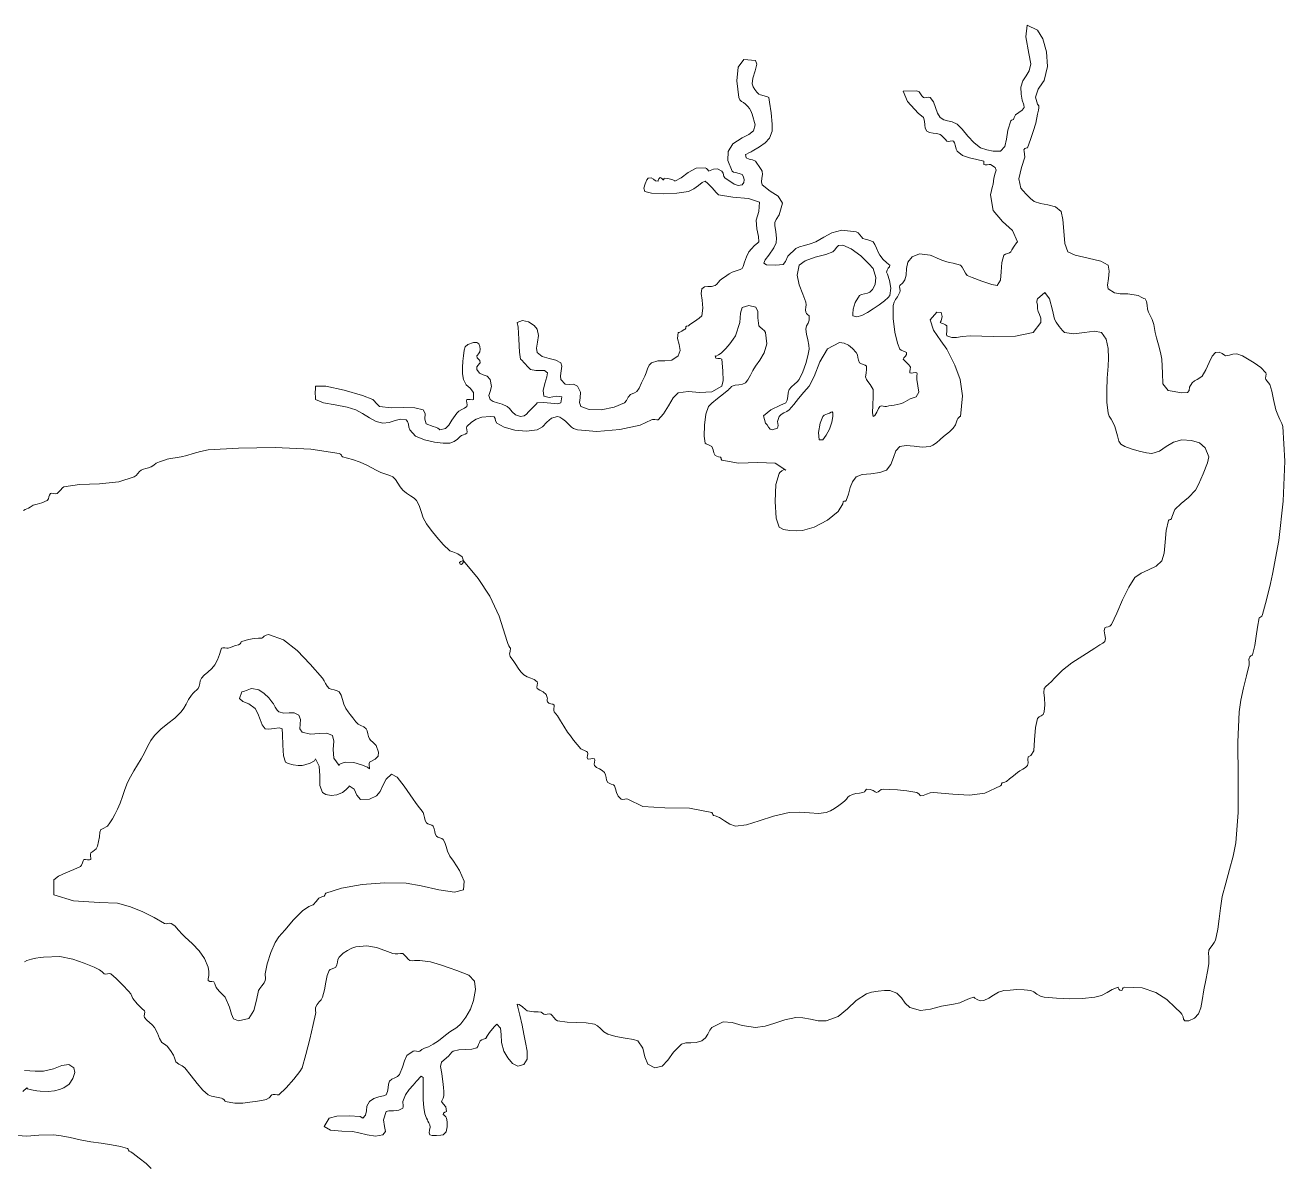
# Model space of a CAD drawing. Header units: inches. Extents: x 18 to 851, y -500 to 848.
# Drawn here: x 613.87 to 653.59, y 382.85 to 418.82 of the extents above; entities that cross this region are included whole.
import ezdxf

# ---------------------------------------------------------------- set-up
doc = ezdxf.new("R2010")
doc.units = ezdxf.units.IN
doc.header["$MEASUREMENT"] = 0
doc.layers.add('Layer 1', color=7, linetype='Continuous')

msp = doc.modelspace()

# ---------------------------------------------------------------- linework, layer by layer
at = {"layer": 'Layer 1', "lineweight": 0}
for points in [[(613.819, 403.517), (613.873, 403.551), (613.928, 403.57), (613.981, 403.59), (614.031, 403.623), (614.129, 403.682), (614.252, 403.718), (614.397, 403.76), (614.561, 403.834), (614.606, 403.883), (614.623, 403.942), (614.635, 404), (614.667, 404.046), (614.713, 404.056), (614.772, 404.047), (614.832, 404.038), (614.879, 404.046), (614.924, 404.09), (614.987, 404.159), (615.049, 404.225), (615.09, 404.258), (615.588, 404.33), (616.211, 404.359), (616.829, 404.417), (617.313, 404.576), (617.367, 404.622), (617.422, 404.683), (617.476, 404.744), (617.525, 404.788), (617.599, 404.82), (617.676, 404.839), (617.758, 404.859), (617.843, 404.894), (617.931, 404.949), (618.006, 405.002), (618.105, 405.054), (618.267, 405.105), (618.354, 405.128), (618.457, 405.152), (618.597, 405.18), (618.796, 405.211), (618.965, 405.251), (619.169, 405.315), (619.398, 405.38), (619.643, 405.423), (620.603, 405.485), (621.75, 405.499), (622.875, 405.449), (623.772, 405.317), (623.82, 405.292), (623.847, 405.259), (623.862, 405.228), (623.878, 405.211), (624.188, 405.12), (624.432, 405.036), (624.664, 404.934), (624.938, 404.788), (625.09, 404.717), (625.242, 404.665), (625.374, 404.621), (625.467, 404.576), (625.544, 404.494), (625.619, 404.38), (625.699, 404.258), (625.784, 404.152), (625.898, 404.059), (626.023, 403.977), (626.135, 403.903), (626.208, 403.834), (626.291, 403.668), (626.354, 403.478), (626.424, 403.28), (626.525, 403.093), (626.669, 402.898), (626.85, 402.67), (627.054, 402.441), (627.267, 402.247), (627.359, 402.207), (627.515, 402.143), (627.65, 402.051), (627.689, 401.929), (627.664, 401.924), (627.612, 401.905), (627.572, 401.871), (627.584, 401.823), (627.626, 401.812), (627.667, 401.843), (627.693, 401.891), (627.689, 401.929), (628.16, 401.368), (628.525, 400.812), (628.816, 400.18), (629.066, 399.388), (629.09, 399.326), (629.126, 399.251), (629.158, 399.191), (629.172, 399.176), (629.16, 399.067), (629.144, 398.996), (629.167, 398.91), (629.278, 398.752), (629.346, 398.657), (629.422, 398.54), (629.506, 398.423), (629.596, 398.329), (629.698, 398.271), (629.812, 398.231), (629.924, 398.188), (630.02, 398.117), (630.027, 398.073), (630.018, 398.009), (630.009, 397.946), (630.02, 397.905), (630.104, 397.853), (630.207, 397.793), (630.295, 397.709), (630.337, 397.588), (630.336, 397.564), (630.333, 397.533), (630.333, 397.502), (630.337, 397.482), (630.386, 397.441), (630.447, 397.421), (630.508, 397.405), (630.549, 397.376), (630.555, 397.331), (630.546, 397.266), (630.538, 397.203), (630.549, 397.164), (630.659, 397.042), (630.756, 396.886), (630.854, 396.71), (630.973, 396.529), (631.064, 396.405), (631.165, 396.274), (631.274, 396.139), (631.396, 396), (631.438, 395.975), (631.507, 395.946), (631.573, 395.917), (631.607, 395.894), (631.612, 395.845), (631.604, 395.785), (631.597, 395.725), (631.607, 395.682), (631.648, 395.671), (631.712, 395.681), (631.776, 395.69), (631.819, 395.682), (631.83, 395.639), (631.82, 395.577), (631.811, 395.515), (631.819, 395.47), (631.89, 395.413), (631.981, 395.365), (632.07, 395.317), (632.137, 395.258), (632.174, 395.179), (632.19, 395.096), (632.207, 395.015), (632.243, 394.94), (632.285, 394.914), (632.354, 394.887), (632.419, 394.86), (632.455, 394.835), (632.484, 394.741), (632.518, 394.625), (632.572, 394.507), (632.666, 394.411), (632.712, 394.405), (632.776, 394.415), (632.839, 394.422), (632.878, 394.411), (633.352, 394.176), (634.046, 394.136), (634.818, 394.128), (635.525, 393.988), (635.546, 393.964), (635.553, 393.93), (635.573, 393.898), (635.631, 393.882), (635.77, 393.832), (635.921, 393.729), (636.087, 393.623), (636.267, 393.564), (636.617, 393.602), (637.02, 393.729), (637.47, 393.881), (637.961, 393.988), (638.291, 394), (638.606, 393.981), (638.891, 393.965), (639.125, 393.988), (639.262, 394.042), (639.395, 394.121), (639.524, 394.213), (639.654, 394.305), (639.715, 394.356), (639.767, 394.415), (639.815, 394.471), (639.866, 394.517), (639.961, 394.562), (640.066, 394.586), (640.178, 394.603), (640.29, 394.623), (640.333, 394.646), (640.367, 394.682), (640.39, 394.715), (640.396, 394.729), (640.514, 394.722), (640.606, 394.685), (640.673, 394.643), (640.713, 394.623), (640.768, 394.641), (640.812, 394.68), (640.858, 394.716), (640.925, 394.729), (641.119, 394.719), (641.377, 394.708), (641.675, 394.68), (641.984, 394.623), (642.023, 394.602), (642.063, 394.565), (642.09, 394.531), (642.09, 394.517), (642.189, 394.533), (642.295, 394.571), (642.404, 394.609), (642.514, 394.623), (643.121, 394.574), (643.645, 394.543), (644.132, 394.605), (644.631, 394.835), (644.655, 394.866), (644.66, 394.899), (644.677, 394.927), (644.736, 394.94), (644.815, 394.973), (644.915, 395.051), (645.032, 395.153), (645.16, 395.258), (645.237, 395.308), (645.326, 395.358), (645.411, 395.411), (645.479, 395.47), (645.503, 395.563), (645.489, 395.667), (645.496, 395.752), (645.584, 395.788), (645.676, 395.936), (645.703, 396.28), (645.725, 396.669), (645.796, 396.952), (645.85, 397.005), (645.912, 397.039), (645.969, 397.082), (646.008, 397.164), (646.026, 397.384), (646.009, 397.595), (645.99, 397.776), (646.008, 397.905), (646.057, 397.966), (646.138, 398.041), (646.233, 398.126), (646.325, 398.223), (646.581, 398.484), (646.879, 398.714), (647.218, 398.937), (647.596, 399.176), (647.665, 399.218), (647.759, 399.274), (647.851, 399.334), (647.913, 399.388), (647.935, 399.476), (647.917, 399.596), (647.897, 399.717), (647.913, 399.811), (647.957, 399.841), (648.016, 399.851), (648.076, 399.868), (648.125, 399.917), (648.293, 400.274), (648.477, 400.693), (648.669, 401.095), (648.866, 401.399), (649.058, 401.542), (649.297, 401.647), (649.533, 401.761), (649.713, 401.929), (649.785, 402.169), (649.816, 402.512), (649.85, 402.881), (649.925, 403.199), (649.949, 403.219), (649.983, 403.228), (650.015, 403.248), (650.031, 403.305), (650.122, 403.549), (650.319, 403.736), (650.559, 403.92), (650.772, 404.152), (650.865, 404.339), (651.015, 404.674), (651.148, 405.014), (651.195, 405.211), (651.077, 405.489), (650.896, 405.651), (650.653, 405.726), (650.349, 405.74), (650.076, 405.673), (649.852, 405.531), (649.637, 405.388), (649.396, 405.317), (649.234, 405.334), (648.997, 405.385), (648.748, 405.455), (648.549, 405.529), (648.417, 405.607), (648.359, 405.701), (648.317, 405.868), (648.23, 406.164), (648.177, 406.284), (648.111, 406.391), (648.053, 406.491), (648.02, 406.587), (647.983, 406.932), (647.977, 407.303), (647.991, 407.688), (648.02, 408.07), (648.034, 408.321), (648.022, 408.627), (647.957, 408.919), (647.808, 409.129), (647.586, 409.171), (647.276, 409.129), (646.941, 409.086), (646.643, 409.129), (646.578, 409.19), (646.477, 409.313), (646.378, 409.45), (646.325, 409.552), (646.269, 409.835), (646.172, 410.189), (646.02, 410.384), (645.796, 410.188), (645.768, 410.119), (645.773, 410.072), (645.79, 410.003), (645.796, 409.87), (645.813, 409.79), (645.854, 409.694), (645.894, 409.58), (645.901, 409.446), (645.652, 409.126), (645.103, 409.009), (644.396, 409.004), (643.678, 409.023), (643.419, 409.004), (643.239, 408.973), (643.093, 408.967), (642.937, 409.023), (642.925, 409.075), (642.931, 409.174), (642.939, 409.276), (642.937, 409.34), (642.896, 409.371), (642.828, 409.397), (642.761, 409.421), (642.725, 409.446), (642.756, 409.491), (642.785, 409.629), (642.758, 409.756), (642.619, 409.764), (642.41, 409.523), (642.513, 409.198), (642.748, 408.865), (642.937, 408.599), (643.187, 408.098), (643.357, 407.642), (643.424, 407.135), (643.36, 406.481), (643.347, 406.478), (643.313, 406.452), (643.277, 406.416), (643.255, 406.376), (643.206, 406.219), (643.138, 406.109), (643.022, 406), (642.831, 405.846), (642.719, 405.751), (642.604, 405.653), (642.497, 405.573), (642.407, 405.529), (642.161, 405.513), (641.901, 405.543), (641.656, 405.566), (641.454, 405.529), (641.329, 405.392), (641.248, 405.183), (641.164, 404.962), (641.031, 404.788), (640.821, 404.71), (640.541, 404.676), (640.269, 404.645), (640.078, 404.576), (639.957, 404.422), (639.886, 404.235), (639.831, 404.032), (639.761, 403.834), (639.734, 403.813), (639.701, 403.806), (639.67, 403.787), (639.654, 403.729), (639.507, 403.478), (639.166, 403.209), (638.752, 402.988), (638.384, 402.882), (638.205, 402.874), (637.987, 402.883), (637.783, 402.917), (637.643, 402.988), (637.556, 403.278), (637.516, 403.8), (637.539, 404.339), (637.643, 404.682), (637.668, 404.708), (637.732, 404.763), (637.804, 404.804), (637.854, 404.788), (637.517, 405.009), (636.973, 405.031), (636.365, 405.01), (635.843, 405.105), (635.82, 405.131), (635.814, 405.165), (635.795, 405.195), (635.737, 405.211), (635.631, 405.248), (635.589, 405.328), (635.568, 405.428), (635.525, 405.529), (635.484, 405.554), (635.414, 405.584), (635.346, 405.614), (635.313, 405.635), (635.287, 405.856), (635.291, 406.203), (635.333, 406.557), (635.419, 406.799), (635.526, 406.902), (635.701, 407.041), (635.895, 407.192), (636.055, 407.329), (636.074, 407.347), (636.113, 407.385), (636.149, 407.421), (636.16, 407.435), (636.262, 407.465), (636.38, 407.479), (636.495, 407.496), (636.584, 407.541), (636.661, 407.64), (636.74, 407.779), (636.82, 407.932), (636.901, 408.07), (637.033, 408.252), (637.175, 408.482), (637.258, 408.771), (637.219, 409.129), (637.18, 409.18), (637.111, 409.24), (637.044, 409.298), (637.008, 409.34), (636.974, 409.586), (636.976, 409.791), (636.914, 409.93), (636.689, 409.976), (636.476, 409.914), (636.429, 409.741), (636.406, 409.447), (636.267, 409.023), (636.198, 408.916), (636.09, 408.773), (635.963, 408.623), (635.843, 408.493), (635.815, 408.476), (635.739, 408.425), (635.662, 408.382), (635.631, 408.388), (635.647, 408.323), (635.713, 408.307), (635.789, 408.305), (635.843, 408.282), (635.847, 408.176), (635.867, 407.906), (635.876, 407.612), (635.843, 407.435), (635.527, 407.253), (635.149, 407.235), (634.774, 407.264), (634.467, 407.223), (634.303, 407.067), (634.154, 406.82), (634.003, 406.563), (633.831, 406.376), (633.786, 406.37), (633.722, 406.379), (633.658, 406.387), (633.619, 406.376), (633.268, 406.209), (632.622, 406.072), (631.893, 406.007), (631.29, 406.058), (631.162, 406.101), (631.096, 406.144), (631.047, 406.197), (630.973, 406.27), (630.908, 406.327), (630.825, 406.396), (630.735, 406.456), (630.654, 406.481), (630.463, 406.426), (630.317, 406.295), (630.181, 406.152), (630.02, 406.058), (629.676, 406.019), (629.307, 406.052), (628.978, 406.142), (628.749, 406.27), (628.705, 406.346), (628.693, 406.416), (628.657, 406.466), (628.537, 406.481), (628.272, 406.455), (628.092, 406.397), (627.949, 406.301), (627.796, 406.164), (627.786, 406.122), (627.796, 406.058), (627.806, 405.993), (627.796, 405.952), (627.746, 405.923), (627.689, 405.9), (627.634, 405.878), (627.584, 405.846), (627.5, 405.765), (627.402, 405.688), (627.264, 405.637), (627.055, 405.635), (626.776, 405.671), (626.464, 405.738), (626.183, 405.859), (625.996, 406.058), (625.974, 406.138), (625.956, 406.237), (625.932, 406.326), (625.89, 406.376), (625.71, 406.397), (625.537, 406.351), (625.354, 406.292), (625.148, 406.27), (624.944, 406.323), (624.726, 406.434), (624.508, 406.569), (624.302, 406.693), (624.028, 406.777), (623.646, 406.844), (623.275, 406.914), (623.031, 407.011), (623.022, 407.081), (623.02, 407.222), (623.022, 407.364), (623.031, 407.435), (623.348, 407.438), (623.926, 407.31), (624.507, 407.137), (624.831, 407.011), (624.876, 406.968), (624.941, 406.898), (625.004, 406.832), (625.043, 406.799), (625.409, 406.754), (625.799, 406.758), (626.155, 406.756), (626.42, 406.693), (626.482, 406.57), (626.473, 406.399), (626.517, 406.243), (626.737, 406.164), (626.812, 406.145), (626.88, 406.109), (626.929, 406.074), (626.949, 406.058), (627.13, 406.098), (627.229, 406.203), (627.321, 406.367), (627.479, 406.587), (627.55, 406.647), (627.636, 406.695), (627.722, 406.742), (627.796, 406.799), (627.806, 406.843), (627.796, 406.906), (627.785, 406.968), (627.796, 407.011), (627.836, 407.016), (627.906, 407.011), (627.976, 407.006), (628.008, 407.011), (628.004, 407.238), (627.908, 407.367), (627.782, 407.478), (627.689, 407.646), (627.664, 407.821), (627.658, 408.021), (627.668, 408.22), (627.689, 408.388), (627.717, 408.569), (627.748, 408.677), (627.829, 408.746), (628.008, 408.811), (628.112, 408.816), (628.177, 408.77), (628.21, 408.69), (628.22, 408.599), (628.204, 408.514), (628.168, 408.457), (628.131, 408.417), (628.113, 408.388), (628.129, 408.333), (628.167, 408.29), (628.205, 408.242), (628.22, 408.176), (628.198, 408.146), (628.154, 408.101), (628.116, 408.04), (628.113, 407.964), (628.194, 407.845), (628.316, 407.793), (628.442, 407.747), (628.537, 407.646), (628.581, 407.427), (628.536, 407.271), (628.492, 407.144), (628.537, 407.011), (628.63, 406.947), (628.762, 406.905), (628.913, 406.863), (629.066, 406.799), (629.14, 406.728), (629.225, 406.624), (629.336, 406.528), (629.49, 406.481), (629.603, 406.5), (629.681, 406.553), (629.743, 406.625), (629.808, 406.693), (629.85, 406.734), (629.922, 406.807), (629.99, 406.875), (630.02, 406.905), (630.214, 406.922), (630.45, 406.901), (630.656, 406.883), (630.761, 406.905), (630.791, 407.1), (630.623, 407.115), (630.391, 407.078), (630.231, 407.117), (630.204, 407.296), (630.256, 407.523), (630.321, 407.733), (630.337, 407.858), (630.248, 407.932), (630.121, 407.934), (629.97, 407.925), (629.808, 407.964), (629.728, 408.035), (629.613, 408.158), (629.517, 408.263), (629.49, 408.282), (629.461, 408.507), (629.438, 408.916), (629.415, 409.298), (629.384, 409.446), (629.55, 409.508), (629.745, 409.46), (629.919, 409.352), (630.02, 409.234), (630.056, 409.031), (630.029, 408.819), (629.998, 408.63), (630.02, 408.493), (630.176, 408.375), (630.393, 408.31), (630.607, 408.257), (630.761, 408.176), (630.789, 408.07), (630.771, 407.919), (630.747, 407.765), (630.761, 407.646), (630.896, 407.502), (631.031, 407.488), (631.164, 407.5), (631.29, 407.435), (631.382, 407.242), (631.371, 407.07), (631.346, 406.922), (631.396, 406.799), (631.658, 406.697), (632.039, 406.692), (632.442, 406.768), (632.772, 406.905), (632.834, 406.979), (632.889, 407.083), (632.964, 407.177), (633.09, 407.223), (633.16, 407.263), (633.228, 407.37), (633.306, 407.536), (633.407, 407.752), (633.449, 407.856), (633.494, 407.98), (633.548, 408.096), (633.619, 408.176), (633.823, 408.239), (634.044, 408.237), (634.265, 408.258), (634.467, 408.388), (634.53, 408.561), (634.493, 408.749), (634.443, 408.941), (634.467, 409.129), (634.494, 409.126), (634.576, 409.171), (634.656, 409.222), (634.678, 409.234), (634.702, 409.269), (634.707, 409.302), (634.724, 409.327), (634.784, 409.34), (634.831, 409.381), (634.974, 409.477), (635.127, 409.583), (635.207, 409.658), (635.24, 409.897), (635.214, 410.146), (635.184, 410.361), (635.207, 410.505), (635.293, 410.567), (635.396, 410.576), (635.512, 410.577), (635.631, 410.611), (635.682, 410.653), (635.729, 410.711), (635.779, 410.772), (635.843, 410.823), (635.926, 410.875), (636, 410.929), (636.074, 410.982), (636.16, 411.035), (636.223, 411.055), (636.319, 411.081), (636.417, 411.109), (636.479, 411.141), (636.513, 411.213), (636.556, 411.347), (636.612, 411.51), (636.689, 411.67), (636.77, 411.768), (636.873, 411.866), (636.965, 411.945), (637.008, 411.987), (636.998, 412.158), (636.944, 412.394), (636.922, 412.665), (637.008, 412.94), (637.023, 413.24), (636.679, 413.352), (636.181, 413.39), (635.737, 413.47), (635.658, 413.544), (635.53, 413.687), (635.4, 413.827), (635.313, 413.894), (635.224, 413.857), (635.104, 413.762), (634.957, 413.653), (634.784, 413.576), (634.419, 413.519), (633.992, 413.5), (633.617, 413.518), (633.407, 413.576), (633.384, 413.675), (633.422, 413.816), (633.479, 413.942), (633.514, 413.999), (633.612, 414.007), (633.685, 413.961), (633.752, 413.908), (633.831, 413.894), (633.832, 413.918), (633.856, 413.972), (633.894, 414.013), (633.938, 413.999), (633.99, 413.939), (634.005, 413.946), (634.011, 413.979), (634.043, 413.999), (634.14, 413.985), (634.258, 413.953), (634.349, 413.917), (634.36, 413.894), (634.562, 414.006), (634.782, 414.172), (635.028, 414.305), (635.313, 414.317), (635.354, 414.295), (635.393, 414.259), (635.417, 414.225), (635.419, 414.211), (635.472, 414.234), (635.575, 414.274), (635.707, 414.283), (635.843, 414.211), (635.879, 414.155), (635.888, 414.103), (635.9, 414.051), (635.949, 413.999), (636.087, 413.897), (636.223, 413.807), (636.354, 413.759), (636.479, 413.788), (636.535, 413.855), (636.548, 413.943), (636.525, 414.033), (636.479, 414.105), (636.418, 414.131), (636.312, 414.161), (636.211, 414.188), (636.16, 414.211), (636.028, 414.556), (636.034, 414.839), (636.184, 415.073), (636.479, 415.27), (636.689, 415.37), (636.838, 415.486), (636.886, 415.679), (636.796, 416.011), (636.75, 416.118), (636.707, 416.193), (636.656, 416.257), (636.584, 416.329), (636.52, 416.375), (636.456, 416.411), (636.404, 416.459), (636.372, 416.541), (636.315, 417.06), (636.354, 417.492), (636.535, 417.739), (636.901, 417.705), (636.942, 417.589), (636.889, 417.382), (636.816, 417.152), (636.796, 416.964), (636.827, 416.874), (636.877, 416.785), (636.94, 416.707), (637.008, 416.646), (637.063, 416.626), (637.171, 416.593), (637.275, 416.56), (637.325, 416.541), (637.347, 416.391), (637.39, 416.056), (637.427, 415.698), (637.431, 415.481), (637.342, 415.256), (637.205, 415.103), (637.022, 414.98), (636.796, 414.846), (636.759, 414.827), (636.687, 414.79), (636.616, 414.754), (636.584, 414.74), (636.607, 414.637), (636.697, 414.592), (636.811, 414.568), (636.901, 414.529), (636.946, 414.47), (637.017, 414.365), (637.082, 414.263), (637.113, 414.211), (637.118, 414.114), (637.103, 413.992), (637.092, 413.874), (637.113, 413.788), (637.359, 413.583), (637.615, 413.423), (637.752, 413.208), (637.643, 412.834), (637.554, 412.688), (637.51, 412.601), (637.506, 412.498), (637.537, 412.305), (637.567, 412.101), (637.557, 411.953), (637.483, 411.795), (637.325, 411.564), (637.21, 411.416), (637.159, 411.318), (637.245, 411.263), (637.537, 411.246), (637.771, 411.275), (637.843, 411.368), (637.92, 411.532), (638.172, 411.776), (638.292, 411.832), (638.448, 411.874), (638.625, 411.92), (638.808, 411.987), (639.053, 412.131), (639.307, 412.272), (639.628, 412.351), (640.078, 412.305), (640.134, 412.27), (640.19, 412.206), (640.244, 412.139), (640.29, 412.093), (640.356, 412.069), (640.448, 412.047), (640.541, 412.021), (640.607, 411.987), (640.665, 411.904), (640.716, 411.787), (640.766, 411.665), (640.819, 411.564), (640.929, 411.432), (641.03, 411.333), (641.106, 411.271), (641.137, 411.246), (641.127, 411.201), (641.089, 411.151), (641.048, 411.096), (641.031, 411.035), (641.062, 410.967), (641.123, 410.771), (641.164, 410.522), (641.137, 410.293), (641.086, 410.234), (640.969, 410.127), (640.804, 409.999), (640.607, 409.87), (640.43, 409.763), (640.25, 409.668), (640.091, 409.622), (639.973, 409.658), (639.972, 409.713), (639.981, 409.864), (640.04, 410.071), (640.184, 410.293), (640.248, 410.329), (640.339, 410.35), (640.432, 410.37), (640.502, 410.399), (640.592, 410.488), (640.677, 410.64), (640.7, 410.857), (640.607, 411.141), (640.476, 411.297), (640.219, 411.541), (639.918, 411.77), (639.654, 411.882), (639.52, 411.868), (639.45, 411.81), (639.402, 411.735), (639.337, 411.67), (639.114, 411.592), (638.783, 411.503), (638.465, 411.391), (638.278, 411.246), (638.219, 410.938), (638.281, 410.626), (638.396, 410.333), (638.49, 410.082), (638.497, 410.004), (638.489, 409.922), (638.481, 409.841), (638.49, 409.764), (638.514, 409.725), (638.549, 409.688), (638.582, 409.662), (638.596, 409.658), (638.593, 409.515), (638.557, 409.417), (638.514, 409.333), (638.49, 409.234), (638.506, 409.073), (638.547, 408.896), (638.586, 408.729), (638.596, 408.599), (638.555, 408.395), (638.484, 408.15), (638.391, 407.892), (638.278, 407.646), (638.218, 407.575), (638.127, 407.5), (638.032, 407.418), (637.961, 407.329), (637.93, 407.228), (637.917, 407.109), (637.898, 406.995), (637.854, 406.905), (637.687, 406.836), (637.379, 406.694), (637.149, 406.5), (637.219, 406.27), (637.264, 406.216), (637.312, 406.144), (637.367, 406.082), (637.431, 406.058), (637.598, 406.106), (637.617, 406.198), (637.596, 406.326), (637.643, 406.481), (637.705, 406.538), (637.795, 406.59), (637.889, 406.641), (637.961, 406.693), (638.106, 406.855), (638.261, 407.043), (638.424, 407.242), (638.596, 407.435), (638.754, 407.745), (638.928, 408.2), (639.173, 408.616), (639.549, 408.811), (639.701, 408.792), (639.837, 408.725), (639.96, 408.622), (640.078, 408.493), (640.114, 408.422), (640.131, 408.339), (640.147, 408.254), (640.184, 408.176), (640.226, 408.149), (640.294, 408.121), (640.36, 408.094), (640.396, 408.07), (640.402, 407.976), (640.386, 407.85), (640.374, 407.728), (640.396, 407.646), (640.44, 407.587), (640.512, 407.484), (640.577, 407.383), (640.607, 407.329), (640.616, 407.11), (640.604, 406.837), (640.594, 406.597), (640.607, 406.481), (640.659, 406.512), (640.723, 406.618), (640.781, 406.736), (640.819, 406.799), (640.863, 406.81), (640.922, 406.805), (640.982, 406.798), (641.031, 406.799), (641.1, 406.81), (641.276, 406.839), (641.462, 406.875), (641.561, 406.905), (641.782, 407.037), (641.965, 407.098), (642.051, 407.247), (641.984, 407.646), (641.983, 407.693), (641.99, 407.757), (641.994, 407.819), (641.984, 407.858), (641.941, 407.867), (641.877, 407.857), (641.813, 407.848), (641.772, 407.858), (641.764, 407.902), (641.773, 407.966), (641.783, 408.029), (641.772, 408.07), (641.733, 408.109), (641.661, 408.183), (641.592, 408.253), (641.561, 408.282), (641.581, 408.33), (641.627, 408.382), (641.666, 408.437), (641.666, 408.493), (641.636, 408.506), (641.567, 408.538), (641.494, 408.573), (641.454, 408.599), (641.378, 408.79), (641.296, 409.142), (641.24, 409.566), (641.243, 409.976), (641.269, 410.088), (641.312, 410.168), (641.374, 410.257), (641.454, 410.399), (641.458, 410.445), (641.449, 410.51), (641.443, 410.572), (641.454, 410.611), (641.546, 410.694), (641.611, 410.792), (641.652, 410.932), (641.666, 411.141), (641.707, 411.345), (641.839, 411.515), (642.068, 411.604), (642.407, 411.564), (642.492, 411.531), (642.625, 411.475), (642.781, 411.411), (642.937, 411.352), (643.022, 411.331), (643.133, 411.311), (643.251, 411.284), (643.36, 411.246), (643.421, 411.187), (643.47, 411.093), (643.518, 410.996), (643.572, 410.929), (643.734, 410.857), (644.041, 410.741), (644.352, 410.639), (644.525, 410.611), (644.631, 410.775), (644.652, 411.043), (644.663, 411.333), (644.736, 411.564), (644.781, 411.596), (644.844, 411.618), (644.905, 411.64), (644.948, 411.67), (644.987, 411.731), (645.06, 411.846), (645.129, 411.952), (645.16, 411.987), (645.002, 412.342), (644.685, 412.632), (644.393, 412.971), (644.313, 413.47), (644.338, 413.603), (644.363, 413.695), (644.39, 413.806), (644.419, 413.999), (644.457, 414.149), (644.489, 414.251), (644.46, 414.333), (644.313, 414.423), (644.269, 414.426), (644.203, 414.418), (644.141, 414.412), (644.102, 414.423), (644.1, 414.443), (644.103, 414.478), (644.105, 414.512), (644.102, 414.529), (643.881, 414.585), (643.647, 414.631), (643.43, 414.705), (643.255, 414.846), (643.229, 414.911), (643.205, 415.008), (643.18, 415.104), (643.148, 415.164), (643.104, 415.172), (643.04, 415.162), (642.977, 415.153), (642.937, 415.164), (642.896, 415.21), (642.832, 415.278), (642.768, 415.341), (642.725, 415.375), (642.623, 415.403), (642.504, 415.417), (642.39, 415.438), (642.302, 415.481), (642.246, 415.573), (642.237, 415.677), (642.234, 415.789), (642.195, 415.905), (642.029, 416.04), (641.69, 416.408), (641.552, 416.737), (641.984, 416.752), (642.062, 416.712), (642.107, 416.656), (642.145, 416.595), (642.195, 416.541), (642.241, 416.532), (642.303, 416.542), (642.363, 416.551), (642.407, 416.541), (642.509, 416.396), (642.575, 416.217), (642.637, 416.041), (642.725, 415.905), (642.834, 415.838), (642.957, 415.805), (643.097, 415.769), (643.255, 415.693), (643.415, 415.543), (643.6, 415.323), (643.797, 415.103), (643.996, 414.952), (644.193, 414.885), (644.392, 414.85), (644.551, 414.84), (644.631, 414.846), (644.76, 414.989), (644.817, 415.227), (644.861, 415.512), (644.948, 415.799), (644.975, 415.821), (645.009, 415.828), (645.039, 415.847), (645.055, 415.905), (645.102, 415.99), (645.201, 416.064), (645.308, 416.138), (645.372, 416.223), (645.358, 416.305), (645.314, 416.452), (645.273, 416.643), (645.267, 416.858), (645.328, 417.066), (645.433, 417.217), (645.533, 417.374), (645.584, 417.599), (645.521, 417.921), (645.43, 418.449), (645.469, 418.817), (645.796, 418.658), (645.959, 418.386), (646.074, 417.979), (646.104, 417.515), (646.008, 417.07), (645.947, 417.002), (645.816, 416.803), (645.729, 416.551), (645.796, 416.329), (645.836, 416.273), (645.839, 416.216), (645.82, 416.136), (645.796, 416.011), (645.737, 415.73), (645.657, 415.466), (645.567, 415.21), (645.479, 414.952), (645.453, 414.949), (645.398, 414.926), (645.357, 414.89), (645.372, 414.846), (645.389, 414.651), (645.285, 414.325), (645.199, 413.968), (645.267, 413.682), (645.331, 413.607), (645.445, 413.482), (645.575, 413.352), (645.689, 413.258), (645.883, 413.193), (646.123, 413.153), (646.359, 413.086), (646.537, 412.94), (646.596, 412.694), (646.62, 412.319), (646.656, 411.937), (646.748, 411.67), (646.982, 411.567), (647.386, 411.476), (647.789, 411.375), (648.02, 411.246), (648.055, 411.062), (648.032, 410.833), (648.003, 410.625), (648.02, 410.505), (648.216, 410.377), (648.404, 410.35), (648.639, 410.348), (648.972, 410.293), (648.986, 410.281), (649.063, 410.243), (649.147, 410.203), (649.184, 410.188), (649.229, 410.106), (649.248, 409.99), (649.262, 409.866), (649.29, 409.764), (649.356, 409.642), (649.41, 409.533), (649.457, 409.38), (649.502, 409.129), (649.54, 408.964), (649.604, 408.739), (649.671, 408.497), (649.713, 408.282), (649.729, 407.84), (649.748, 407.51), (649.909, 407.301), (650.349, 407.223), (650.521, 407.24), (650.57, 407.3), (650.587, 407.4), (650.666, 407.541), (650.738, 407.598), (650.827, 407.646), (650.915, 407.693), (650.983, 407.752), (651.104, 407.955), (651.204, 408.183), (651.3, 408.381), (651.407, 408.493), (651.526, 408.509), (651.618, 408.469), (651.684, 408.415), (651.725, 408.388), (651.844, 408.411), (651.95, 408.449), (652.077, 408.457), (652.254, 408.388), (652.414, 408.298), (652.627, 408.17), (652.838, 408.02), (652.996, 407.858), (653.002, 407.812), (652.992, 407.749), (652.984, 407.686), (652.996, 407.646), (653.118, 407.489), (653.184, 407.282), (653.235, 407.019), (653.313, 406.693), (653.372, 406.53), (653.438, 406.382), (653.496, 406.257), (653.525, 406.164), (653.591, 405.067), (653.541, 403.813), (653.403, 402.571), (653.207, 401.505), (653.137, 401.214), (653.061, 400.91), (652.979, 400.586), (652.89, 400.235), (652.865, 400.187), (652.831, 400.16), (652.801, 400.144), (652.784, 400.129), (652.726, 399.84), (652.686, 399.549), (652.642, 399.257), (652.572, 398.964), (652.557, 398.952), (652.524, 398.933), (652.489, 398.903), (652.466, 398.858), (652.461, 398.807), (652.466, 398.752), (652.471, 398.698), (652.466, 398.646), (652.383, 398.3), (652.289, 397.921), (652.204, 397.535), (652.148, 397.164), (652.111, 396.214), (652.121, 395.107), (652.118, 393.996), (652.043, 393.035), (651.958, 392.62), (651.847, 392.196), (651.727, 391.768), (651.619, 391.341), (651.559, 390.979), (651.523, 390.642), (651.483, 390.31), (651.407, 389.964), (651.368, 389.897), (651.299, 389.799), (651.229, 389.705), (651.195, 389.646), (651.186, 389.543), (651.191, 389.436), (651.199, 389.328), (651.195, 389.223), (651.152, 388.975), (651.099, 388.706), (651.04, 388.404), (650.983, 388.059), (650.94, 387.836), (650.868, 387.646), (650.747, 387.503), (650.561, 387.423), (650.439, 387.422), (650.396, 387.474), (650.384, 387.552), (650.349, 387.635), (650.3, 387.69), (650.245, 387.743), (650.19, 387.794), (650.137, 387.847), (649.867, 388.097), (649.525, 388.319), (649.093, 388.463), (648.549, 388.482), (648.493, 388.462), (648.469, 388.428), (648.458, 388.394), (648.442, 388.376), (648.388, 388.385), (648.354, 388.422), (648.337, 388.462), (648.337, 388.482), (648.151, 388.414), (647.986, 388.318), (647.812, 388.224), (647.596, 388.164), (647.216, 388.13), (646.808, 388.121), (646.396, 388.133), (646.008, 388.164), (645.888, 388.201), (645.774, 388.267), (645.673, 388.334), (645.584, 388.376), (645.374, 388.405), (645.146, 388.406), (644.926, 388.392), (644.736, 388.376), (644.559, 388.328), (644.407, 388.235), (644.262, 388.134), (644.102, 388.059), (643.981, 388.054), (643.888, 388.093), (643.821, 388.141), (643.784, 388.164), (643.649, 388.127), (643.505, 388.059), (643.342, 387.99), (643.148, 387.953), (642.765, 387.887), (642.424, 387.792), (642.102, 387.751), (641.772, 387.847), (641.623, 387.98), (641.505, 388.146), (641.361, 388.293), (641.137, 388.376), (640.964, 388.381), (640.764, 388.362), (640.563, 388.324), (640.396, 388.27), (640.072, 388.06), (639.801, 387.797), (639.51, 387.56), (639.125, 387.423), (638.878, 387.425), (638.63, 387.471), (638.392, 387.519), (638.172, 387.529), (637.824, 387.456), (637.507, 387.348), (637.204, 387.251), (636.901, 387.211), (636.482, 387.274), (636.17, 387.374), (635.879, 387.392), (635.525, 387.211), (635.461, 387.125), (635.402, 387.006), (635.326, 386.884), (635.207, 386.788), (635.033, 386.738), (634.859, 386.731), (634.701, 386.726), (634.572, 386.682), (634.317, 386.437), (634.136, 386.185), (633.961, 385.996), (633.726, 385.941), (633.509, 386.061), (633.415, 386.292), (633.344, 386.559), (633.195, 386.788), (633.049, 386.834), (632.791, 386.875), (632.497, 386.924), (632.243, 387), (632.114, 387.081), (632.013, 387.176), (631.92, 387.262), (631.819, 387.317), (631.559, 387.359), (631.268, 387.367), (630.961, 387.376), (630.654, 387.423), (630.6, 387.459), (630.543, 387.524), (630.489, 387.591), (630.443, 387.635), (630.397, 387.64), (630.333, 387.631), (630.271, 387.624), (630.231, 387.635), (630.145, 387.701), (630.05, 387.708), (629.912, 387.705), (629.702, 387.741), (629.649, 387.784), (629.553, 387.869), (629.452, 387.942), (629.384, 387.953), (629.409, 387.85), (629.47, 387.601), (629.541, 387.29), (629.596, 387), (629.65, 386.736), (629.705, 386.461), (629.705, 386.217), (629.596, 386.047), (629.405, 385.997), (629.236, 386.079), (629.088, 386.251), (628.961, 386.47), (628.889, 386.735), (628.884, 386.99), (628.865, 387.196), (628.749, 387.317), (628.659, 387.235), (628.518, 387.05), (628.411, 386.893), (628.432, 386.894), (628.383, 386.862), (628.326, 386.844), (628.269, 386.824), (628.22, 386.788), (628.195, 386.743), (628.168, 386.677), (628.141, 386.614), (628.113, 386.576), (627.961, 386.53), (627.758, 386.517), (627.547, 386.507), (627.372, 386.47), (627.328, 386.435), (627.275, 386.373), (627.218, 386.308), (627.16, 386.258), (626.999, 386.123), (626.973, 385.981), (627.014, 385.767), (627.055, 385.411), (627.061, 385.325), (627.07, 385.191), (627.071, 385.062), (627.055, 384.988), (626.999, 384.878), (627.057, 384.803), (627.14, 384.714), (627.16, 384.564), (627.14, 384.552), (627.101, 384.542), (627.064, 384.516), (627.055, 384.458), (627.068, 384.458), (627.103, 384.43), (627.139, 384.391), (627.16, 384.353), (627.176, 384.242), (627.178, 384.079), (627.145, 383.919), (627.055, 383.823), (626.976, 383.813), (626.837, 383.809), (626.701, 383.811), (626.631, 383.823), (626.615, 383.887), (626.626, 383.978), (626.64, 384.07), (626.631, 384.141), (626.597, 384.207), (626.573, 384.259), (626.553, 384.305), (626.525, 384.353), (626.473, 384.491), (626.44, 384.692), (626.424, 384.936), (626.42, 385.2), (626.426, 385.458), (626.417, 385.634), (626.357, 385.673), (626.208, 385.517), (626.103, 385.395), (625.98, 385.255), (625.866, 385.087), (625.784, 384.882), (625.784, 384.835), (625.791, 384.771), (625.795, 384.71), (625.784, 384.67), (625.651, 384.605), (625.485, 384.59), (625.336, 384.589), (625.255, 384.564), (625.172, 384.298), (625.206, 384.089), (625.237, 383.933), (625.148, 383.823), (624.918, 383.785), (624.652, 383.823), (624.397, 383.888), (624.196, 383.929), (623.858, 383.939), (623.496, 383.97), (623.299, 384.086), (623.455, 384.353), (623.701, 384.418), (624.093, 384.429), (624.43, 384.401), (624.514, 384.353), (624.608, 384.45), (624.631, 384.582), (624.647, 384.73), (624.726, 384.882), (624.861, 384.973), (625.024, 385.023), (625.17, 385.055), (625.255, 385.094), (625.297, 385.192), (625.313, 385.309), (625.326, 385.423), (625.36, 385.517), (625.431, 385.579), (625.524, 385.626), (625.615, 385.672), (625.678, 385.729), (625.775, 385.957), (625.828, 386.157), (625.911, 386.328), (626.102, 386.47), (626.147, 386.474), (626.213, 386.465), (626.275, 386.46), (626.313, 386.47), (626.376, 386.52), (626.467, 386.56), (626.587, 386.607), (626.737, 386.682), (626.905, 386.794), (627.072, 386.928), (627.258, 387.071), (627.479, 387.211), (627.609, 387.329), (627.765, 387.534), (627.909, 387.791), (628.008, 388.059), (628.075, 388.413), (628.041, 388.671), (627.857, 388.861), (627.479, 389.011), (627.24, 389.092), (626.963, 389.193), (626.652, 389.282), (626.313, 389.329), (626.236, 389.327), (626.153, 389.321), (626.07, 389.319), (625.996, 389.329), (625.944, 389.367), (625.884, 389.436), (625.826, 389.504), (625.784, 389.541), (625.707, 389.548), (625.625, 389.539), (625.543, 389.531), (625.467, 389.541), (625.214, 389.641), (624.945, 389.736), (624.646, 389.787), (624.302, 389.752), (624.169, 389.71), (624.031, 389.644), (623.897, 389.553), (623.772, 389.435), (623.736, 389.361), (623.72, 389.274), (623.703, 389.188), (623.666, 389.117), (623.622, 389.09), (623.557, 389.064), (623.492, 389.039), (623.455, 389.011), (623.393, 388.847), (623.35, 388.638), (623.308, 388.404), (623.243, 388.164), (623.2, 388.09), (623.139, 388.017), (623.076, 387.938), (623.031, 387.847), (623.025, 387.795), (623.029, 387.741), (623.035, 387.687), (623.031, 387.635), (622.954, 387.308), (622.845, 386.847), (622.723, 386.356), (622.607, 385.941), (622.529, 385.828), (622.342, 385.584), (622.103, 385.308), (621.866, 385.094), (621.821, 385.087), (621.757, 385.097), (621.694, 385.104), (621.654, 385.094), (621.565, 384.999), (621.471, 384.943), (621.335, 384.91), (621.125, 384.882), (620.955, 384.855), (620.738, 384.83), (620.478, 384.83), (620.173, 384.882), (620.163, 384.897), (620.142, 384.93), (620.109, 384.965), (620.066, 384.988), (619.958, 385.009), (619.85, 385.026), (619.744, 385.051), (619.643, 385.094), (619.477, 385.232), (619.298, 385.442), (619.107, 385.689), (618.902, 385.941), (618.821, 385.999), (618.718, 386.055), (618.627, 386.134), (618.584, 386.258), (618.546, 386.341), (618.456, 386.483), (618.352, 386.62), (618.267, 386.682), (618.18, 386.735), (618.112, 386.861), (618.043, 387.031), (617.949, 387.211), (617.878, 387.293), (617.792, 387.367), (617.704, 387.443), (617.631, 387.529), (617.625, 387.574), (617.635, 387.639), (617.642, 387.701), (617.631, 387.741), (617.55, 387.816), (617.408, 387.963), (617.271, 388.131), (617.208, 388.27), (617.131, 388.361), (616.95, 388.546), (616.739, 388.753), (616.572, 388.905), (616.528, 388.913), (616.464, 388.903), (616.4, 388.895), (616.36, 388.905), (616.296, 388.972), (616.22, 389.029), (616.135, 389.078), (616.043, 389.117), (615.727, 389.246), (615.378, 389.37), (614.965, 389.446), (614.455, 389.435), (614.343, 389.42), (614.212, 389.4), (614.07, 389.371), (613.926, 389.329), (613.846, 389.285)], [(639.231, 406.587), (639.282, 406.617), (639.316, 406.627), (639.334, 406.591), (639.337, 406.481), (639.305, 406.295), (639.229, 406.084), (639.129, 405.887), (639.02, 405.74), (638.91, 405.742), (638.892, 405.969), (638.938, 406.267), (639.02, 406.481), (639.061, 406.518), (639.115, 406.543), (639.174, 406.564), (639.231, 406.587), (639.231, 406.587)], [(639.02, 406.481), (638.938, 406.267), (638.892, 405.969), (638.91, 405.742), (639.02, 405.74), (639.129, 405.887), (639.229, 406.084), (639.305, 406.295), (639.337, 406.481), (639.334, 406.591), (639.316, 406.627), (639.282, 406.617), (639.231, 406.587), (639.174, 406.564), (639.115, 406.543), (639.061, 406.518), (639.02, 406.481), (639.02, 406.481)], [(621.337, 399.494), (621.365, 399.512), (621.413, 399.55), (621.476, 399.587), (621.549, 399.6), (622.014, 399.439), (622.445, 399.098), (622.854, 398.664), (623.243, 398.223), (623.296, 398.148), (623.345, 398.059), (623.396, 397.972), (623.455, 397.905), (623.52, 397.88), (623.618, 397.855), (623.715, 397.83), (623.772, 397.799), (623.834, 397.687), (623.874, 397.554), (623.917, 397.412), (623.984, 397.27), (624.053, 397.169), (624.123, 397.08), (624.203, 396.979), (624.302, 396.847), (624.373, 396.782), (624.46, 396.736), (624.548, 396.693), (624.619, 396.635), (624.656, 396.562), (624.678, 396.477), (624.696, 396.391), (624.726, 396.317), (624.77, 396.267), (624.836, 396.208), (624.9, 396.151), (624.938, 396.105), (625.009, 395.898), (625, 395.767), (624.906, 395.672), (624.726, 395.576), (624.717, 395.541), (624.724, 395.474), (624.732, 395.406), (624.726, 395.364), (624.666, 395.417), (624.48, 395.498), (624.232, 395.565), (623.984, 395.576), (623.926, 395.565), (623.836, 395.542), (623.768, 395.509), (623.772, 395.47), (623.604, 395.702), (623.583, 395.977), (623.604, 396.237), (623.561, 396.423), (623.389, 396.498), (623.146, 396.484), (622.874, 396.467), (622.607, 396.529), (622.532, 396.632), (622.539, 396.773), (622.554, 396.925), (622.502, 397.058), (622.358, 397.134), (622.196, 397.134), (622.028, 397.122), (621.866, 397.164), (621.816, 397.22), (621.758, 397.315), (621.7, 397.414), (621.654, 397.482), (621.551, 397.605), (621.413, 397.747), (621.237, 397.862), (621.02, 397.905), (620.981, 397.888), (620.869, 397.85), (620.754, 397.812), (620.702, 397.799), (620.63, 397.585), (620.733, 397.491), (620.927, 397.418), (621.125, 397.27), (621.21, 397.114), (621.277, 396.928), (621.348, 396.755), (621.443, 396.635), (621.554, 396.621), (621.72, 396.643), (621.88, 396.66), (621.973, 396.635), (621.991, 396.454), (621.995, 396.118), (622.015, 395.776), (622.078, 395.576), (622.169, 395.537), (622.318, 395.5), (622.479, 395.476), (622.607, 395.47), (622.692, 395.495), (622.855, 395.552), (623, 395.621), (623.031, 395.682), (623.141, 395.457), (623.159, 395.149), (623.168, 394.843), (623.243, 394.623), (623.356, 394.556), (623.517, 394.531), (623.699, 394.553), (623.878, 394.623), (623.923, 394.657), (624.009, 394.728), (624.081, 394.799), (624.09, 394.835), (624.244, 394.723), (624.325, 394.54), (624.447, 394.397), (624.726, 394.411), (624.948, 394.519), (625.062, 394.651), (625.141, 394.822), (625.255, 395.046), (625.427, 395.196), (625.604, 395.101), (625.818, 394.819), (626.102, 394.411), (626.182, 394.305), (626.268, 394.195), (626.35, 394.088), (626.42, 393.988), (626.447, 393.918), (626.467, 393.832), (626.489, 393.744), (626.525, 393.67), (626.569, 393.639), (626.633, 393.616), (626.695, 393.594), (626.737, 393.564), (626.772, 393.482), (626.786, 393.398), (626.803, 393.318), (626.843, 393.247), (626.889, 393.218), (626.952, 393.194), (627.014, 393.17), (627.055, 393.141), (627.102, 393.043), (627.144, 392.915), (627.194, 392.768), (627.267, 392.611), (627.374, 392.462), (627.566, 392.165), (627.715, 391.826), (627.689, 391.552), (627.405, 391.482), (626.911, 391.557), (626.356, 391.683), (625.89, 391.764), (625.198, 391.776), (624.493, 391.719), (623.851, 391.605), (623.349, 391.446), (623.327, 391.422), (623.32, 391.388), (623.301, 391.357), (623.243, 391.341), (623.131, 391.289), (623.043, 391.182), (622.949, 391.076), (622.819, 391.023), (622.617, 390.893), (622.334, 390.603), (622.055, 390.285), (621.866, 390.07), (621.755, 389.888), (621.619, 389.575), (621.502, 389.219), (621.443, 388.905), (621.444, 388.854), (621.449, 388.798), (621.451, 388.743), (621.443, 388.694), (621.403, 388.623), (621.336, 388.53), (621.271, 388.439), (621.231, 388.376), (621.161, 388.073), (621.083, 387.746), (620.92, 387.496), (620.596, 387.423), (620.444, 387.486), (620.378, 387.628), (620.315, 387.852), (620.173, 388.164), (620.098, 388.254), (619.993, 388.358), (619.898, 388.472), (619.854, 388.588), (619.824, 388.655), (619.762, 388.666), (619.693, 388.664), (619.643, 388.694), (619.646, 388.746), (619.66, 388.849), (619.666, 388.979), (619.643, 389.117), (619.522, 389.392), (619.359, 389.63), (619.152, 389.849), (618.902, 390.07), (618.821, 390.156), (618.709, 390.285), (618.588, 390.413), (618.479, 390.494), (618.429, 390.5), (618.371, 390.492), (618.314, 390.484), (618.267, 390.494), (617.94, 390.679), (617.582, 390.863), (617.195, 391.022), (616.784, 391.129), (616.201, 391.154), (615.394, 391.202), (614.778, 391.398), (614.772, 391.87), (614.918, 391.986), (615.15, 392.093), (615.405, 392.194), (615.619, 392.293), (615.648, 392.334), (615.675, 392.402), (615.699, 392.469), (615.726, 392.505), (615.771, 392.509), (615.836, 392.5), (615.897, 392.495), (615.938, 392.505), (615.945, 392.549), (615.936, 392.613), (615.927, 392.677), (615.938, 392.717), (616.005, 392.766), (616.06, 392.803), (616.106, 392.851), (616.148, 392.929), (616.189, 393.073), (616.213, 393.229), (616.23, 393.368), (616.255, 393.458), (616.284, 393.47), (616.355, 393.503), (616.429, 393.541), (616.467, 393.564), (616.546, 393.667), (616.622, 393.788), (616.699, 393.928), (616.784, 394.094), (616.866, 394.288), (616.937, 394.497), (617.01, 394.716), (617.102, 394.94), (617.193, 395.12), (617.298, 395.305), (617.41, 395.492), (617.525, 395.682), (617.631, 395.871), (617.734, 396.07), (617.839, 396.261), (617.949, 396.423), (618.147, 396.624), (618.367, 396.793), (618.589, 396.963), (618.796, 397.164), (618.88, 397.282), (618.953, 397.413), (619.027, 397.552), (619.113, 397.693), (619.165, 397.755), (619.222, 397.806), (619.276, 397.853), (619.325, 397.905), (619.359, 397.978), (619.377, 398.059), (619.395, 398.143), (619.432, 398.223), (619.521, 398.321), (619.636, 398.421), (619.755, 398.528), (619.854, 398.646), (619.935, 398.803), (619.997, 398.973), (620.041, 399.112), (620.066, 399.176), (620.109, 399.187), (620.169, 399.182), (620.23, 399.175), (620.278, 399.176), (620.348, 399.197), (620.421, 399.225), (620.502, 399.254), (620.596, 399.282), (620.646, 399.306), (620.671, 399.339), (620.685, 399.37), (620.702, 399.388), (620.917, 399.446), (621.091, 399.476), (621.23, 399.488), (621.337, 399.494), (621.337, 399.494)], [(620.702, 399.388), (620.685, 399.37), (620.671, 399.339), (620.646, 399.306), (620.596, 399.282), (620.502, 399.254), (620.421, 399.225), (620.348, 399.197), (620.278, 399.176), (620.23, 399.175), (620.169, 399.182), (620.109, 399.187), (620.066, 399.176), (620.041, 399.112), (619.997, 398.973), (619.935, 398.803), (619.854, 398.646), (619.755, 398.528), (619.636, 398.421), (619.521, 398.321), (619.432, 398.223), (619.395, 398.143), (619.377, 398.059), (619.359, 397.978), (619.325, 397.905), (619.276, 397.853), (619.222, 397.806), (619.165, 397.755), (619.113, 397.693), (619.027, 397.552), (618.953, 397.413), (618.88, 397.282), (618.796, 397.164), (618.589, 396.963), (618.367, 396.793), (618.147, 396.624), (617.949, 396.423), (617.839, 396.261), (617.734, 396.07), (617.631, 395.871), (617.525, 395.682), (617.41, 395.492), (617.298, 395.305), (617.193, 395.12), (617.102, 394.94), (617.01, 394.716), (616.937, 394.497), (616.866, 394.288), (616.784, 394.094), (616.699, 393.928), (616.622, 393.788), (616.546, 393.667), (616.467, 393.564), (616.429, 393.541), (616.355, 393.503), (616.284, 393.47), (616.255, 393.458), (616.23, 393.368), (616.213, 393.229), (616.189, 393.073), (616.148, 392.929), (616.106, 392.851), (616.06, 392.803), (616.005, 392.766), (615.938, 392.717), (615.927, 392.677), (615.936, 392.613), (615.945, 392.549), (615.938, 392.505), (615.897, 392.495), (615.836, 392.5), (615.771, 392.509), (615.726, 392.505), (615.699, 392.469), (615.675, 392.402), (615.648, 392.334), (615.619, 392.293), (615.405, 392.194), (615.15, 392.093), (614.918, 391.986), (614.772, 391.87), (614.778, 391.398), (615.394, 391.202), (616.201, 391.154), (616.784, 391.129), (617.195, 391.022), (617.582, 390.863), (617.94, 390.679), (618.267, 390.494), (618.314, 390.484), (618.371, 390.492), (618.429, 390.5), (618.479, 390.494), (618.588, 390.413), (618.709, 390.285), (618.821, 390.156), (618.902, 390.07), (619.152, 389.849), (619.359, 389.63), (619.522, 389.392), (619.643, 389.117), (619.666, 388.979), (619.66, 388.849), (619.646, 388.746), (619.643, 388.694), (619.693, 388.664), (619.762, 388.666), (619.824, 388.655), (619.854, 388.588), (619.898, 388.472), (619.993, 388.358), (620.098, 388.254), (620.173, 388.164), (620.315, 387.852), (620.378, 387.628), (620.444, 387.486), (620.596, 387.423), (620.92, 387.496), (621.083, 387.746), (621.161, 388.073), (621.231, 388.376), (621.271, 388.439), (621.336, 388.53), (621.403, 388.623), (621.443, 388.694), (621.451, 388.743), (621.449, 388.798), (621.444, 388.854), (621.443, 388.905), (621.502, 389.219), (621.619, 389.575), (621.755, 389.888), (621.866, 390.07), (622.055, 390.285), (622.334, 390.603), (622.617, 390.893), (622.819, 391.023), (622.949, 391.076), (623.043, 391.182), (623.131, 391.289), (623.243, 391.341), (623.301, 391.357), (623.32, 391.388), (623.327, 391.422), (623.349, 391.446), (623.851, 391.605), (624.493, 391.719), (625.198, 391.776), (625.89, 391.764), (626.356, 391.683), (626.911, 391.557), (627.405, 391.482), (627.689, 391.552), (627.715, 391.826), (627.566, 392.165), (627.374, 392.462), (627.267, 392.611), (627.194, 392.768), (627.144, 392.915), (627.102, 393.043), (627.055, 393.141), (627.014, 393.17), (626.952, 393.194), (626.889, 393.218), (626.843, 393.247), (626.803, 393.318), (626.786, 393.398), (626.772, 393.482), (626.737, 393.564), (626.695, 393.594), (626.633, 393.616), (626.569, 393.639), (626.525, 393.67), (626.489, 393.744), (626.467, 393.832), (626.447, 393.918), (626.42, 393.988), (626.35, 394.088), (626.268, 394.195), (626.182, 394.305), (626.102, 394.411), (625.818, 394.819), (625.604, 395.101), (625.427, 395.196), (625.255, 395.046), (625.141, 394.822), (625.062, 394.651), (624.948, 394.519), (624.726, 394.411), (624.447, 394.397), (624.325, 394.54), (624.244, 394.723), (624.09, 394.835), (624.081, 394.799), (624.009, 394.728), (623.923, 394.657), (623.878, 394.623), (623.699, 394.553), (623.517, 394.531), (623.356, 394.556), (623.243, 394.623), (623.168, 394.843), (623.159, 395.149), (623.141, 395.457), (623.031, 395.682), (623, 395.621), (622.855, 395.552), (622.692, 395.495), (622.607, 395.47), (622.479, 395.476), (622.318, 395.5), (622.169, 395.537), (622.078, 395.576), (622.015, 395.776), (621.995, 396.118), (621.991, 396.454), (621.973, 396.635), (621.88, 396.66), (621.72, 396.643), (621.554, 396.621), (621.443, 396.635), (621.348, 396.755), (621.277, 396.928), (621.21, 397.114), (621.125, 397.27), (620.927, 397.418), (620.733, 397.491), (620.63, 397.585), (620.702, 397.799), (620.754, 397.812), (620.869, 397.85), (620.981, 397.888), (621.02, 397.905), (621.237, 397.862), (621.413, 397.747), (621.551, 397.605), (621.654, 397.482), (621.7, 397.414), (621.758, 397.315), (621.816, 397.22), (621.866, 397.164), (622.028, 397.122), (622.196, 397.134), (622.358, 397.134), (622.502, 397.058), (622.554, 396.925), (622.539, 396.773), (622.532, 396.632), (622.607, 396.529), (622.874, 396.467), (623.146, 396.484), (623.389, 396.498), (623.561, 396.423), (623.604, 396.237), (623.583, 395.977), (623.604, 395.702), (623.772, 395.47), (623.768, 395.509), (623.836, 395.542), (623.926, 395.565), (623.984, 395.576), (624.232, 395.565), (624.48, 395.498), (624.666, 395.417), (624.726, 395.364), (624.732, 395.406), (624.724, 395.474), (624.717, 395.541), (624.726, 395.576), (624.906, 395.672), (625, 395.767), (625.009, 395.898), (624.938, 396.105), (624.9, 396.151), (624.836, 396.208), (624.77, 396.267), (624.726, 396.317), (624.696, 396.391), (624.678, 396.477), (624.656, 396.562), (624.619, 396.635), (624.548, 396.693), (624.46, 396.736), (624.373, 396.782), (624.302, 396.847), (624.203, 396.979), (624.123, 397.08), (624.053, 397.169), (623.984, 397.27), (623.917, 397.412), (623.874, 397.554), (623.834, 397.687), (623.772, 397.799), (623.715, 397.83), (623.618, 397.855), (623.52, 397.88), (623.455, 397.905), (623.396, 397.972), (623.345, 398.059), (623.296, 398.148), (623.243, 398.223), (622.854, 398.664), (622.445, 399.098), (622.014, 399.439), (621.549, 399.6), (621.476, 399.587), (621.413, 399.55), (621.365, 399.512), (621.337, 399.494), (621.23, 399.488), (621.091, 399.476), (620.917, 399.446), (620.702, 399.388), (620.702, 399.388)], [(613.846, 385.86), (614.189, 385.836), (614.455, 385.835), (614.764, 385.909), (615.029, 386.009), (615.245, 386.048), (615.408, 385.941), (615.434, 385.795), (615.38, 385.607), (615.261, 385.428), (615.09, 385.306), (614.952, 385.256), (614.795, 385.219), (614.6, 385.198), (614.349, 385.2), (614.236, 385.213), (614.073, 385.242), (613.942, 385.276), (613.926, 385.306), (613.799, 385.193)], [(613.627, 383.804), (613.924, 383.79), (614.301, 383.818), (614.772, 383.823), (615.008, 383.794), (615.294, 383.741), (615.611, 383.675), (615.938, 383.611), (616.27, 383.56), (616.591, 383.514), (616.877, 383.464), (617.102, 383.399), (617.122, 383.376), (617.13, 383.342), (617.15, 383.311), (617.208, 383.294), (617.277, 383.237), (617.468, 383.097), (617.688, 382.922), (617.843, 382.764)]]:
    msp.add_lwpolyline(points, dxfattribs=at)

doc.saveas('drawing.dxf')
